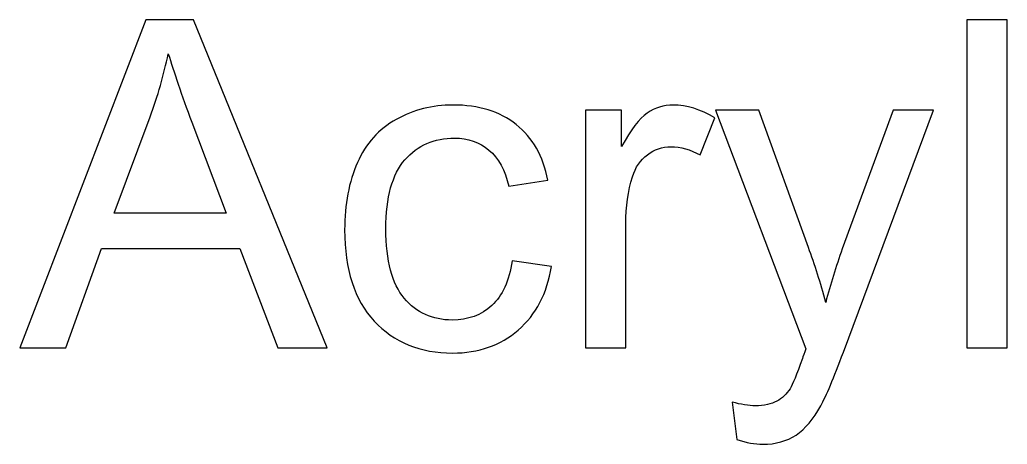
# Model space of a CAD drawing. Header units: centimetres. Extents: x 33 to 211, y -118 to 32.
# Drawn here: x 46.08 to 57.48, y 26.17 to 31.07 of the extents above; entities that cross this region are included whole.
import ezdxf

# ---------------------------------------------------------------- set-up
doc = ezdxf.new("R2010")
doc.units = ezdxf.units.CM
doc.header["$MEASUREMENT"] = 0
doc.layers.add('Layer 1', color=7, linetype='Continuous')

msp = doc.modelspace()

# ---------------------------------------------------------------- linework, layer by layer
at = {"layer": 'Layer 1', "color": 250}
for points, knots in [([(46.0797, 27.28223), (46.0797, 27.28223), (47.53315, 31.07107), (47.53315, 31.07107), (47.53315, 31.07107), (48.08436, 31.07107), (48.08436, 31.07107), (48.08436, 31.07107), (49.62689, 27.28223), (49.62689, 27.28223), (49.62689, 27.28223), (49.05627, 27.28223), (49.05627, 27.28223), (49.05627, 27.28223), (48.61794, 28.43052), (48.61794, 28.43052), (48.61794, 28.43052), (47.0225, 28.43052), (47.0225, 28.43052), (47.0225, 28.43052), (46.61152, 27.28223), (46.61152, 27.28223), (46.61152, 27.28223), (46.0797, 27.28223), (46.0797, 27.28223)], [0, 0, 0, 0, 0.125, 0.125, 0.125, 0.25, 0.25, 0.25, 0.375, 0.375, 0.375, 0.5, 0.5, 0.5, 0.625, 0.625, 0.625, 0.75, 0.75, 0.75, 0.875, 0.875, 0.875, 1, 1, 1, 1]), ([(57.00964, 27.28223), (57.00964, 27.28223), (57.00964, 31.07107), (57.00964, 31.07107), (57.00964, 31.07107), (57.4753, 31.07107), (57.4753, 31.07107), (57.4753, 31.07107), (57.4753, 27.28223), (57.4753, 27.28223), (57.4753, 27.28223), (57.00964, 27.28223), (57.00964, 27.28223)], [0, 0, 0, 0, 0.25, 0.25, 0.25, 0.5, 0.5, 0.5, 0.75, 0.75, 0.75, 1, 1, 1, 1]), ([(47.16979, 28.83798), (47.16979, 28.83798), (48.46095, 28.83798), (48.46095, 28.83798), (48.46095, 28.83798), (48.06584, 29.88838), (48.06584, 29.88838), (47.94678, 30.20764), (47.85682, 30.47134), (47.7942, 30.67948), (47.74217, 30.43254), (47.6725, 30.19), (47.58518, 29.95011), (47.58518, 29.95011), (47.16979, 28.83798), (47.16979, 28.83798)], [0, 0, 0, 0, 0.2, 0.2, 0.2, 0.4, 0.4, 0.4, 0.6, 0.6, 0.6, 0.8, 0.8, 0.8, 1, 1, 1, 1]), ([(51.76031, 28.28765), (51.76031, 28.28765), (52.21539, 28.22415), (52.21539, 28.22415), (52.16512, 27.91106), (52.03812, 27.66676), (51.83263, 27.48949), (51.62713, 27.31222), (51.37401, 27.22402), (51.07504, 27.22402), (50.70021, 27.22402), (50.39858, 27.34661), (50.17104, 27.59179), (49.94262, 27.83697), (49.82885, 28.18799), (49.82885, 28.64483), (49.82885, 28.94117), (49.87824, 29.19958), (49.97613, 29.42183), (50.07403, 29.6432), (50.22308, 29.80988), (50.42416, 29.92013), (50.62436, 30.03125), (50.8422, 30.08682), (51.07856, 30.08682), (51.37578, 30.08682), (51.62008, 30.01185), (51.80881, 29.86104), (51.99843, 29.71022), (52.12014, 29.49591), (52.17306, 29.21898), (52.17306, 29.21898), (51.72326, 29.15019), (51.72326, 29.15019), (51.68005, 29.33452), (51.6042, 29.47298), (51.49396, 29.56647), (51.3846, 29.65907), (51.25231, 29.70581), (51.09708, 29.70581), (50.86249, 29.70581), (50.67199, 29.62203), (50.5247, 29.45446), (50.3783, 29.28601), (50.3051, 29.02143), (50.3051, 28.65806), (50.3051, 28.28941), (50.37565, 28.02218), (50.51676, 27.85549), (50.65876, 27.68881), (50.84308, 27.60502), (51.06974, 27.60502), (51.25319, 27.60502), (51.40576, 27.66058), (51.52747, 27.77259), (51.65006, 27.88372), (51.72767, 28.0557), (51.76031, 28.28765)], [0, 0, 0, 0, 0.05263158, 0.05263158, 0.05263158, 0.10526316, 0.10526316, 0.10526316, 0.15789474, 0.15789474, 0.15789474, 0.21052632, 0.21052632, 0.21052632, 0.26315789, 0.26315789, 0.26315789, 0.31578947, 0.31578947, 0.31578947, 0.36842105, 0.36842105, 0.36842105, 0.42105263, 0.42105263, 0.42105263, 0.47368421, 0.47368421, 0.47368421, 0.52631579, 0.52631579, 0.52631579, 0.57894737, 0.57894737, 0.57894737, 0.63157895, 0.63157895, 0.63157895, 0.68421053, 0.68421053, 0.68421053, 0.73684211, 0.73684211, 0.73684211, 0.78947368, 0.78947368, 0.78947368, 0.84210526, 0.84210526, 0.84210526, 0.89473684, 0.89473684, 0.89473684, 0.94736842, 0.94736842, 0.94736842, 1, 1, 1, 1]), ([(52.60697, 27.28223), (52.60697, 27.28223), (52.60697, 30.02861), (52.60697, 30.02861), (52.60697, 30.02861), (53.02501, 30.02861), (53.02501, 30.02861), (53.02501, 30.02861), (53.02501, 29.60792), (53.02501, 29.60792), (53.13173, 29.80283), (53.2305, 29.93159), (53.32134, 29.99333), (53.41218, 30.05595), (53.51184, 30.08682), (53.62032, 30.08682), (53.77731, 30.08682), (53.93694, 30.03743), (54.09922, 29.93953), (54.09922, 29.93953), (53.93341, 29.51002), (53.93341, 29.51002), (53.82052, 29.57352), (53.70764, 29.60527), (53.59475, 29.60527), (53.49332, 29.60527), (53.40248, 29.57441), (53.32223, 29.51355), (53.24197, 29.4527), (53.18464, 29.36803), (53.15025, 29.25955), (53.09821, 29.09463), (53.07264, 28.91383), (53.07264, 28.71715), (53.07264, 28.71715), (53.07264, 27.28223), (53.07264, 27.28223), (53.07264, 27.28223), (52.60697, 27.28223), (52.60697, 27.28223)], [0, 0, 0, 0, 0.07692308, 0.07692308, 0.07692308, 0.15384615, 0.15384615, 0.15384615, 0.23076923, 0.23076923, 0.23076923, 0.30769231, 0.30769231, 0.30769231, 0.38461538, 0.38461538, 0.38461538, 0.46153846, 0.46153846, 0.46153846, 0.53846154, 0.53846154, 0.53846154, 0.61538462, 0.61538462, 0.61538462, 0.69230769, 0.69230769, 0.69230769, 0.76923077, 0.76923077, 0.76923077, 0.84615385, 0.84615385, 0.84615385, 0.92307692, 0.92307692, 0.92307692, 1, 1, 1, 1]), ([(54.35322, 26.22654), (54.35322, 26.22654), (54.30031, 26.65693), (54.30031, 26.65693), (54.40261, 26.62959), (54.49081, 26.61548), (54.56665, 26.61548), (54.67072, 26.61548), (54.75363, 26.63312), (54.81536, 26.66751), (54.87798, 26.70191), (54.92913, 26.75042), (54.96882, 26.81215), (54.99793, 26.8589), (55.04555, 26.97443), (55.11081, 27.15964), (55.11963, 27.18522), (55.13286, 27.22314), (55.15227, 27.27341), (55.15227, 27.27341), (54.10981, 30.02861), (54.10981, 30.02861), (54.10981, 30.02861), (54.60722, 30.02861), (54.60722, 30.02861), (54.60722, 30.02861), (55.18049, 28.44287), (55.18049, 28.44287), (55.25545, 28.24267), (55.3216, 28.031), (55.38069, 27.80875), (55.43449, 28.01777), (55.49799, 28.22415), (55.57207, 28.42699), (55.57207, 28.42699), (56.15768, 30.02861), (56.15768, 30.02861), (56.15768, 30.02861), (56.62247, 30.02861), (56.62247, 30.02861), (56.62247, 30.02861), (55.58442, 27.2346), (55.58442, 27.2346), (55.47241, 26.93386), (55.3851, 26.72749), (55.32248, 26.61372), (55.23958, 26.46114), (55.14433, 26.34913), (55.03761, 26.27769), (54.93002, 26.20626), (54.80213, 26.17098), (54.65397, 26.17098), (54.56401, 26.17098), (54.46347, 26.1895), (54.35322, 26.22654)], [0, 0, 0, 0, 0.05555556, 0.05555556, 0.05555556, 0.11111111, 0.11111111, 0.11111111, 0.16666667, 0.16666667, 0.16666667, 0.22222222, 0.22222222, 0.22222222, 0.27777778, 0.27777778, 0.27777778, 0.33333333, 0.33333333, 0.33333333, 0.38888889, 0.38888889, 0.38888889, 0.44444444, 0.44444444, 0.44444444, 0.5, 0.5, 0.5, 0.55555556, 0.55555556, 0.55555556, 0.61111111, 0.61111111, 0.61111111, 0.66666667, 0.66666667, 0.66666667, 0.72222222, 0.72222222, 0.72222222, 0.77777778, 0.77777778, 0.77777778, 0.83333333, 0.83333333, 0.83333333, 0.88888889, 0.88888889, 0.88888889, 0.94444444, 0.94444444, 0.94444444, 1, 1, 1, 1])]:
    msp.add_open_spline(points, degree=3, knots=knots, dxfattribs=at)

doc.saveas('drawing.dxf')
